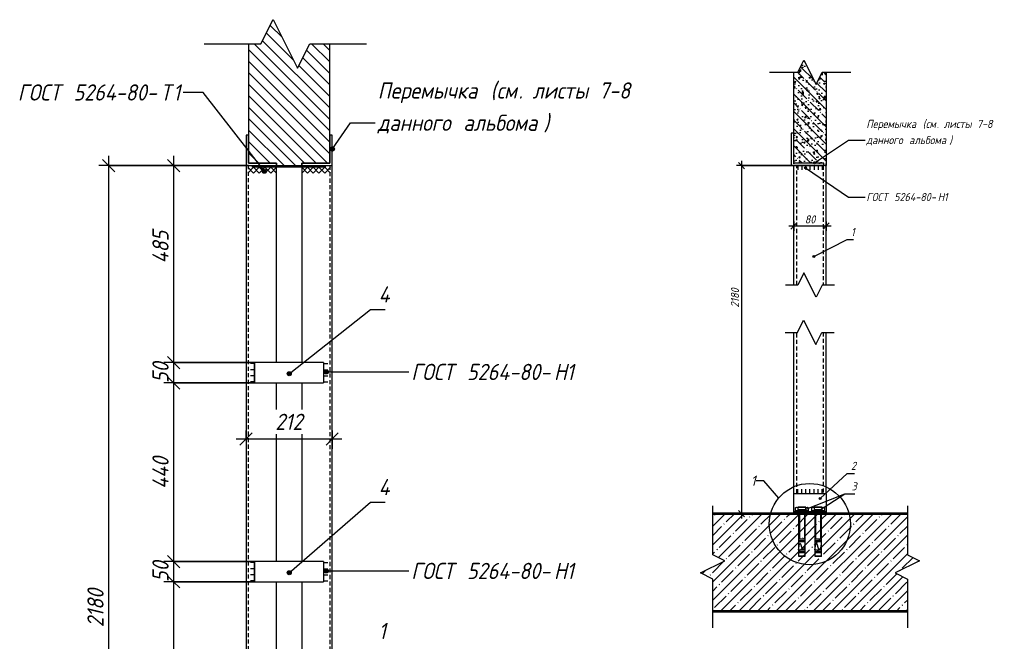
# Model space of a CAD drawing. Header units: millimetres. Extents: x 5003 to 30475, y -140 to 6930.
# Drawn here: x 28078 to 30475, y 5126 to 6660 of the extents above; entities that cross this region are included whole.
import ezdxf

# ---------------------------------------------------------------- set-up
doc = ezdxf.new("R2010")
doc.units = ezdxf.units.MM
doc.linetypes.add('200_ШТРИХ_ш1п0_6_', pattern=[16, 10, -6])
for name, color, linetype, lineweight in [('A-ANNO-DIMS', 7, 'Continuous', 9), ('A-ANNO-DIMS-10', 7, 'Continuous', 9), ('A-ANNO-DIMS-20', 7, 'Continuous', 9), ('A-DETL-1', 7, 'Continuous', 20), ('A-DETL-2', 7, 'Continuous', 5), ('A-DETL-4', 7, '200_ШТРИХ_ш1п0_6_', 5), ('A-DETL-5', 7, 'Continuous', 18), ('A-DETL-GENF-1', 7, 'Continuous', 5), ('A-FLOR-FNSH', 7, 'Continuous', 40), ('A-FLOR-PATT-1', 7, 'Continuous', 5), ('A-GENM', 7, 'Continuous', 9), ('A-GENM-IDEN', 7, 'Continuous', 9), ('G-ANNO-TEXT', 7, 'Continuous', 9), ('S-BEAM', 7, 'Continuous', 9), ('S-BEAM-1', 7, 'Continuous', 18), ('S-BEAM-2', 7, 'Continuous', 20)]:
    doc.layers.add(name, color=color, linetype=linetype, lineweight=lineweight)
doc.styles.add('ISOCPEUR_I', font='isocpeui.ttf', dxfattribs={"width": 0.9, "height": 20})
doc.styles.add('ISOCPEUR_I_3', font='isocpeui.ttf', dxfattribs={"width": 0.9, "height": 40})
doc.styles.add('ISOCPEUR_I_5', font='isocpeui.ttf', dxfattribs={"height": 25})
doc.dimstyles.new('ISO-2_0_0_9К_СРЕДНИЙ_1', dxfattribs={"dimscale": 304.8, "dimtxt": 19.919624, "dimasz": 0.049213, "dimexe": 0.03937, "dimexo": 0, "dimgap": 0, "dimtad": 1, "dimdec": 0, "dimzin": 0, "dimdsep": 46, "dimtxsty": 'ISOCPEUR_I', "dimblk1": 'OBLIQUE', "dimblk2": 'OBLIQUE', "dimsah": 1, "dimcen": 0.09, "dimdle": 0.03937, "dimazin": 0, "dimtfac": 1, "dimtdec": 4, "dimtix": 1, "dimtmove": 0, "dimatfit": 3, "dimfxl": 1, "dimtvp": 1, "dimtolj": 1, "dimtzin": 0, "dimarcsym": 2})
doc.dimstyles.new('ISO-2_0_0_9К_СРЕДНИЙ_2', dxfattribs={"dimscale": 304.8, "dimtxt": 39.839247, "dimasz": 0.098425, "dimexe": 0.07874, "dimexo": 0, "dimgap": 0, "dimtad": 1, "dimdec": 0, "dimzin": 0, "dimdsep": 46, "dimtxsty": 'ISOCPEUR_I_3', "dimblk1": 'OBLIQUE', "dimblk2": 'OBLIQUE', "dimsah": 1, "dimcen": 0.09, "dimdle": 0.07874, "dimazin": 0, "dimtfac": 1, "dimtdec": 4, "dimtix": 1, "dimtmove": 0, "dimatfit": 3, "dimfxl": 1, "dimtvp": 1, "dimtolj": 1, "dimtzin": 0, "dimarcsym": 2})
doc.dimstyles.new('ISO-2_0_0_9К_СРЕДНИЙ_3', dxfattribs={"dimscale": 304.8, "dimtxt": 39.839247, "dimasz": 0.098425, "dimexe": 0.07874, "dimexo": 0, "dimgap": 0, "dimtad": 1, "dimdec": 0, "dimzin": 0, "dimdsep": 46, "dimtxsty": 'ISOCPEUR_I_3', "dimblk1": 'OBLIQUE', "dimblk2": 'OBLIQUE', "dimsah": 1, "dimcen": 0.09, "dimdle": 0.07874, "dimazin": 0, "dimtfac": 1, "dimtdec": 4, "dimtix": 1, "dimtmove": 2, "dimatfit": 3, "dimfxl": 1, "dimtvp": 1, "dimtolj": 1, "dimtzin": 0, "dimarcsym": 2})
doc.dimstyles.new('ISO-2_0_0_9К_СРЕДНИЙ_ФОН', dxfattribs={"dimscale": 304.8, "dimtxt": 39.839247, "dimasz": 0.098425, "dimexe": 0.07874, "dimexo": 0, "dimgap": 0.032808, "dimtad": 1, "dimdec": 0, "dimdsep": 46, "dimtxsty": 'ISOCPEUR_I_3', "dimblk1": 'OBLIQUE', "dimblk2": 'OBLIQUE', "dimsah": 1, "dimcen": 0.09, "dimdle": 0.07874, "dimazin": 0, "dimtfac": 1, "dimtdec": 4, "dimtix": 1, "dimtmove": 0, "dimatfit": 3, "dimfxl": 1, "dimtvp": 1, "dimtfill": 1, "dimtolj": 1, "dimtzin": 0, "dimarcsym": 2})

# ---------------------------------------------------------------- blocks, each defined once
blk = doc.blocks.new('Стойка_Влож_Полоса боковая - Полоса-27101091-АР1_1_СМ-6_3 эт_')
at = {"layer": 'A-GENM'}
for p, q in [((-10585, 5765), (-10585, 5815)), ((-10415, 5815), (-10585, 5815)), ((-10415, 5815), (-10415, 5765)), ((-10585, 5765), (-10415, 5765))]:
    blk.add_line(p, q, dxfattribs=at)
blk = doc.blocks.new('Стойка_Влож_Уголок - Уголок-27979150-АР1_1_СМ-6_3 эт_')
at = {"layer": 'A-GENM'}
for p, q in [((-10469, 6296), (-10469, 5815)), ((-10394, 4195), (-10394, 6300)), ((-10469, 5765), (-10469, 5325)), ((-10469, 5275), (-10469, 4835)), ((-10469, 4785), (-10469, 4345)), ((-10469, 4295), (-10469, 4195))]:
    blk.add_line(p, q, dxfattribs=at)
blk = doc.blocks.new('Стойка_Влож_Уголок - Уголок-27979151-АР1_1_СМ-6_3 эт_')
at = {"layer": 'A-GENM'}
for p, q in [((-10606, 6300), (-10606, 4195)), ((-10531, 5815), (-10531, 6296)), ((-10531, 5325), (-10531, 5765)), ((-10531, 4835), (-10531, 5275)), ((-10531, 4345), (-10531, 4785)), ((-10531, 4195), (-10531, 4295))]:
    blk.add_line(p, q, dxfattribs=at)
blk = doc.blocks.new('ПР_Пластина - ПР_Пластина-25628647-АР1_1_СМ-6_3 эт_')
at = {"layer": 'S-BEAM'}
for p, q in [((-10590, 6296), (-10590, 6300)), ((-10410, 6296), (-10590, 6296)), ((-10531, 6300), (-10469, 6300)), ((-10410, 6296), (-10410, 6300))]:
    blk.add_line(p, q, dxfattribs=at)
blk = doc.blocks.new('ПР_Уголок - ПР_Уголок-28955913-АР1_1_СМ-6_3 эт_')
at = {"layer": 'S-BEAM-1'}
for p, q in [((-10600, 6375), (-10606, 6375)), ((-10606, 6375), (-10606, 6300)), ((-10600, 6306), (-10600, 6375)), ((-10531, 6306), (-10600, 6306)), ((-10531, 6300), (-10531, 6306)), ((-10606, 6300), (-10531, 6300))]:
    blk.add_line(p, q, dxfattribs=at)
blk = doc.blocks.new('ПР_Уголок - ПР_Уголок-28955914-АР1_1_СМ-6_3 эт_')
at = {"layer": 'S-BEAM-1'}
for p, q in [((-10394, 6375), (-10400, 6375)), ((-10400, 6375), (-10400, 6306)), ((-10394, 6300), (-10394, 6375)), ((-10400, 6306), (-10469, 6306)), ((-10469, 6306), (-10469, 6300)), ((-10469, 6300), (-10394, 6300))]:
    blk.add_line(p, q, dxfattribs=at)
blk = doc.blocks.new('DET_L_Линия разрыва1 - М20-27083816-АР1_1_СМ-6_3 эт_')
at = {"layer": 'A-DETL-GENF-1'}
for p, q in [((-10569.3, 6600), (-10539.3, 6660)), ((-10539.3, 6660), (-10479.3, 6540)), ((-10709.3, 6600), (-10569.3, 6600)), ((-10479.3, 6540), (-10449.3, 6600)), ((-10449.3, 6600), (-10309.3, 6600))]:
    blk.add_line(p, q, dxfattribs=at)
blk = doc.blocks.new('Стойка_Влож_Швеллер - Швеллер-28644897-АР1_1_СМ-8_3 эт_')
at = {"layer": 'A-GENM'}
for p, q in [((73960, 6006.1), (73960, 6300)), ((74040, 6006.1), (74040, 6300))]:
    blk.add_line(p, q, dxfattribs=at)
blk = doc.blocks.new('ПР_Уголок - ПР_Уголок-28956544-АР1_1_СМ-8_3 эт_')
at = {"layer": 'S-BEAM-2'}
for p, q in [((73960, 6380), (73954, 6380)), ((73954, 6380), (73954, 6300)), ((73954, 6300), (74034, 6300))]:
    blk.add_line(p, q, dxfattribs=at)
blk = doc.blocks.new('DET_L_Линия разрыва1 - М10-27045875-АР1_1_СМ-8_3 эт_')
at = {"layer": 'A-DETL-GENF-1'}
for p, q in [((73985, 6036.1), (73970, 6006.1)), ((74015, 5976.1), (73985, 6036.1)), ((73970, 6006.1), (73940, 6006.1)), ((74030, 6006.1), (74015, 5976.1)), ((74060, 6006.1), (74030, 6006.1))]:
    blk.add_line(p, q, dxfattribs=at)
blk = doc.blocks.new('DET_L_Линия разрыва1 - М10-29866684-АР1_1_СМ-8_3 эт_')
at = {"layer": 'A-DETL-GENF-1'}
for p, q in [((73970.3, 6530), (73985.3, 6560)), ((73985.3, 6560), (74015.3, 6500)), ((73900.3, 6530), (73970.3, 6530)), ((74015.3, 6500), (74030.3, 6530)), ((74030.3, 6530), (74100.3, 6530))]:
    blk.add_line(p, q, dxfattribs=at)
blk = doc.blocks.new('Стойка_Влож_Швеллер - Швеллер-V1-АР1_1_СМ-8_3 эт_')
at = {"layer": 'A-GENM'}
for p, q in [((73960, 5493), (73960, 5889.3)), ((74040, 5493), (74040, 5889.3))]:
    blk.add_line(p, q, dxfattribs=at)
blk = doc.blocks.new('Стойка_Влож_Уголок_Опорный - Уголок-30007354-АР1_1_СМ-8_3 эт_')
at = {"layer": 'A-GENM'}
for p, q in [((73960, 5448), (73960, 5493)), ((73960, 5493), (74040, 5493)), ((74040, 5493), (74040, 5448)), ((73960, 5443), (73960, 5448)), ((73960, 5448), (74040, 5448)), ((74040, 5448), (74040, 5443))]:
    blk.add_line(p, q, dxfattribs=at)
blk = doc.blocks.new('Стойка_Влож_Анкерный болт - Анкерный болт-25548674-АР1_1_СМ-8_3 эт_')
at = {"layer": 'A-GENM'}
for p, q in [((73970, 5453), (73970, 5448)), ((73970, 5453), (73980, 5453)), ((73980, 5453), (73990, 5453)), ((73990, 5448), (73990, 5453))]:
    blk.add_line(p, q, dxfattribs=at)
blk = doc.blocks.new('DET_L_Линия разрыва1 - М10-27045885-АР1_1_СМ-8_3 эт_')
at = {"layer": 'A-DETL-GENF-1'}
for p, q in [((73969.3, 5889.3), (73984.3, 5919.3)), ((73984.3, 5919.3), (74014.3, 5859.3)), ((73939.3, 5889.3), (73969.3, 5889.3)), ((74014.3, 5859.3), (74029.3, 5889.3)), ((74029.3, 5889.3), (74059.3, 5889.3))]:
    blk.add_line(p, q, dxfattribs=at)
blk = doc.blocks.new('DET_L_Линия разрыва1 - М10-27046020-АР1_1_СМ-8_3 эт_')
at = {"layer": 'A-DETL-GENF-1'}
for p, q in [((73760.5, 5342), (73760.5, 5462)), ((73730.5, 5297), (73790.5, 5327)), ((73790.5, 5327), (73760.5, 5342)), ((73760.5, 5282), (73730.5, 5297)), ((73760.5, 5162), (73760.5, 5282))]:
    blk.add_line(p, q, dxfattribs=at)
blk = doc.blocks.new('DET_L_Линия разрыва1 - М10-V2-АР1_1_СМ-8_3 эт_')
at = {"layer": 'A-DETL-GENF-1'}
for p, q in [((74240, 5462), (74240, 5342)), ((74270, 5327), (74210, 5297)), ((74240, 5342), (74270, 5327)), ((74210, 5297), (74240, 5282)), ((74240, 5282), (74240, 5162))]:
    blk.add_line(p, q, dxfattribs=at)
blk = doc.blocks.new('DIMBLOCK49-АР1_1_СМ-6_3 эт_')
at = {"layer": 'A-ANNO-DIMS-20', "lineweight": 20}
for p, q in [((28457.1, 6300), (28442.1, 6315)), ((28457.1, 6300), (28472.1, 6285)), ((28457.1, 5815), (28442.1, 5830)), ((28457.1, 5815), (28472.1, 5800))]:
    blk.add_line(p, q, dxfattribs=at)
at = {"layer": 'A-ANNO-DIMS-20'}
for p, q in [((28457.1, 6324), (28457.1, 5815)), ((28641.1, 6300), (28433.1, 6300)), ((28457.1, 6300), (28641.1, 6300)), ((28656.3, 5815), (28433.1, 5815)), ((28457.1, 5815), (28656.3, 5815))]:
    blk.add_line(p, q, dxfattribs=at)
at = {"layer": 'A-ANNO-DIMS-20', "color": 0, "insert": (28404.8, 6059.1), "char_height": 40, "width": 94.695, "attachment_point": 1, "rotation": 90, "line_spacing_factor": 1.149209, "style": 'ISOCPEUR_I_3'}
blk.add_mtext('485', dxfattribs=at)
blk = doc.blocks.new('_Oblique')
at = {"color": 0, "linetype": 'ByBlock', "lineweight": -2}
blk.add_line((-0.5, -0.5), (0.5, 0.5), dxfattribs=at)
blk = doc.blocks.new('DIMBLOCK50-АР1_1_СМ-6_3 эт_')
at = {"layer": 'A-ANNO-DIMS-20', "lineweight": 20}
for p, q in [((28457.1, 5815), (28442.1, 5830)), ((28457.1, 5815), (28472.1, 5800)), ((28457.1, 5765), (28442.1, 5780)), ((28457.1, 5765), (28472.1, 5750))]:
    blk.add_line(p, q, dxfattribs=at)
at = {"layer": 'A-ANNO-DIMS-20'}
for p, q in [((28656.3, 5815), (28433.1, 5815)), ((28457.1, 5815), (28457.1, 5765)), ((28457.1, 5815), (28656.3, 5815)), ((28656.3, 5765), (28433.1, 5765)), ((28457.1, 5765), (28656.3, 5765))]:
    blk.add_line(p, q, dxfattribs=at)
at = {"layer": 'A-ANNO-DIMS-20', "color": 0, "insert": (28404.8, 5764.7), "char_height": 40, "width": 60.678, "attachment_point": 1, "rotation": 90, "line_spacing_factor": 1.149209, "style": 'ISOCPEUR_I_3'}
blk.add_mtext('50', dxfattribs=at)
blk = doc.blocks.new('DIMBLOCK51-АР1_1_СМ-6_3 эт_')
at = {"layer": 'A-ANNO-DIMS-20', "lineweight": 20}
for p, q in [((28457.1, 5765), (28442.1, 5780)), ((28457.1, 5765), (28472.1, 5750)), ((28457.1, 5325), (28442.1, 5340)), ((28457.1, 5325), (28472.1, 5310))]:
    blk.add_line(p, q, dxfattribs=at)
at = {"layer": 'A-ANNO-DIMS-20'}
for p, q in [((28656.3, 5765), (28433.1, 5765)), ((28457.1, 5765), (28457.1, 5325)), ((28457.1, 5765), (28656.3, 5765)), ((28656.3, 5325), (28433.1, 5325)), ((28457.1, 5325), (28656.3, 5325))]:
    blk.add_line(p, q, dxfattribs=at)
at = {"layer": 'A-ANNO-DIMS-20', "color": 0, "insert": (28404.8, 5504), "char_height": 40, "width": 98.372, "attachment_point": 1, "rotation": 90, "line_spacing_factor": 1.149209, "style": 'ISOCPEUR_I_3'}
blk.add_mtext('440', dxfattribs=at)
blk = doc.blocks.new('DIMBLOCK52-АР1_1_СМ-6_3 эт_')
at = {"layer": 'A-ANNO-DIMS-20'}
for p, q in [((28656.3, 5325), (28433.1, 5325)), ((28457.1, 5325), (28457.1, 5275)), ((28457.1, 5325), (28656.3, 5325)), ((28656.3, 5275), (28433.1, 5275)), ((28457.1, 5275), (28656.3, 5275))]:
    blk.add_line(p, q, dxfattribs=at)
at = {"layer": 'A-ANNO-DIMS-20', "lineweight": 20}
for p, q in [((28457.1, 5325), (28442.1, 5340)), ((28457.1, 5325), (28472.1, 5310)), ((28457.1, 5275), (28442.1, 5290)), ((28457.1, 5275), (28472.1, 5260))]:
    blk.add_line(p, q, dxfattribs=at)
at = {"layer": 'A-ANNO-DIMS-20', "color": 0, "insert": (28404.8, 5274.7), "char_height": 40, "width": 60.678, "attachment_point": 1, "rotation": 90, "line_spacing_factor": 1.149209, "style": 'ISOCPEUR_I_3'}
blk.add_mtext('50', dxfattribs=at)
blk = doc.blocks.new('DIMBLOCK53-АР1_1_СМ-6_3 эт_')
at = {"layer": 'A-ANNO-DIMS-20'}
for p, q in [((28656.3, 5275), (28433.1, 5275)), ((28457.1, 5275), (28457.1, 4835)), ((28457.1, 5275), (28656.3, 5275)), ((28656.3, 4835), (28433.1, 4835)), ((28457.1, 4835), (28656.3, 4835))]:
    blk.add_line(p, q, dxfattribs=at)
at = {"layer": 'A-ANNO-DIMS-20', "lineweight": 20}
for p, q in [((28457.1, 5275), (28442.1, 5290)), ((28457.1, 5275), (28472.1, 5260)), ((28457.1, 4835), (28442.1, 4850)), ((28457.1, 4835), (28472.1, 4820))]:
    blk.add_line(p, q, dxfattribs=at)
at = {"layer": 'A-ANNO-DIMS-20', "color": 0, "insert": (28404.8, 5014), "char_height": 40, "width": 98.372, "attachment_point": 1, "rotation": 90, "line_spacing_factor": 1.149209, "style": 'ISOCPEUR_I_3'}
blk.add_mtext('440', dxfattribs=at)
blk = doc.blocks.new('DIMBLOCK58-АР1_1_СМ-6_3 эт_')
at = {"layer": 'A-ANNO-DIMS-20', "lineweight": 20}
for p, q in [((28297.1, 6300), (28282.1, 6315)), ((28297.1, 6300), (28312.1, 6285)), ((28297.1, 4120), (28282.1, 4135)), ((28297.1, 4120), (28312.1, 4105))]:
    blk.add_line(p, q, dxfattribs=at)
at = {"layer": 'A-ANNO-DIMS-20'}
for p, q in [((28297.1, 6324), (28297.1, 4096)), ((28554.3, 6300), (28273.1, 6300)), ((28297.1, 6300), (28554.3, 6300)), ((28318.3, 4120), (28273.1, 4120)), ((28297.1, 4120), (28318.3, 4120))]:
    blk.add_line(p, q, dxfattribs=at)
at = {"layer": 'A-ANNO-DIMS-20', "color": 0, "insert": (28244.8, 5163.3), "char_height": 40, "width": 112.163, "attachment_point": 1, "rotation": 90, "line_spacing_factor": 1.149209, "style": 'ISOCPEUR_I_3'}
blk.add_mtext('2180', dxfattribs=at)
blk = doc.blocks.new('DIMBLOCK59-АР1_1_СМ-6_3 эт_')
at = {"layer": 'A-ANNO-DIMS-20'}
for p, q in [((28635.3, 5648.1), (28635.3, 5602.9)), ((28635.3, 5626.9), (28635.3, 5648.1)), ((28847.3, 5648.1), (28847.3, 5602.9)), ((28847.3, 5626.9), (28847.3, 5648.1)), ((28611.3, 5626.9), (28871.3, 5626.9))]:
    blk.add_line(p, q, dxfattribs=at)
at = {"layer": 'A-ANNO-DIMS-20', "lineweight": 20}
for p, q in [((28635.3, 5626.9), (28650.3, 5641.9)), ((28847.3, 5626.9), (28862.3, 5641.9)), ((28635.3, 5626.9), (28620.3, 5611.9)), ((28847.3, 5626.9), (28832.3, 5611.9))]:
    blk.add_line(p, q, dxfattribs=at)
at = {"layer": 'A-ANNO-DIMS-20', "color": 0, "insert": (28707.2, 5689.1), "char_height": 40, "width": 81.824, "attachment_point": 1, "line_spacing_factor": 1.149209, "style": 'ISOCPEUR_I_3', "bg_fill": 3, "box_fill_scale": 1.25, "bg_fill_color": 256, "bg_fill_true_color": 13158600, "bg_fill_transparency": 0}
blk.add_mtext('212', dxfattribs=at)
blk = doc.blocks.new('DIMBLOCK60-АР1_1_СМ-8_3 эт_')
at = {"layer": 'A-ANNO-DIMS-10', "lineweight": 20}
for p, q in [((29854.8, 6300), (29847.3, 6307.5)), ((29854.8, 6300), (29862.3, 6292.5)), ((29854.8, 5443), (29847.3, 5450.5)), ((29854.8, 5443), (29862.3, 5435.5))]:
    blk.add_line(p, q, dxfattribs=at)
at = {"layer": 'A-ANNO-DIMS-10'}
for p, q in [((29854.8, 6312), (29854.8, 5431)), ((29983.4, 6300), (29842.8, 6300)), ((29854.8, 6300), (29983.4, 6300)), ((29865.4, 5443), (29842.8, 5443)), ((29854.8, 5443), (29865.4, 5443))]:
    blk.add_line(p, q, dxfattribs=at)
at = {"layer": 'A-ANNO-DIMS-10', "color": 0, "insert": (29828.7, 5950.7), "char_height": 20, "width": 56.081, "attachment_point": 1, "rotation": 90, "line_spacing_factor": 1.149209, "style": 'ISOCPEUR_I'}
blk.add_mtext('2180', dxfattribs=at)
blk = doc.blocks.new('DIMBLOCK61-АР1_1_СМ-8_3 эт_')
at = {"layer": 'A-ANNO-DIMS-10'}
for p, q in [((29983.4, 6162.1), (29983.4, 6139.5)), ((29983.4, 6151.5), (29983.4, 6162.1)), ((30063.4, 6162.1), (30063.4, 6139.5)), ((30063.4, 6151.5), (30063.4, 6162.1)), ((29971.4, 6151.5), (30075.4, 6151.5))]:
    blk.add_line(p, q, dxfattribs=at)
at = {"layer": 'A-ANNO-DIMS-10', "lineweight": 20}
for p, q in [((29983.4, 6151.5), (29975.9, 6144)), ((29983.4, 6151.5), (29990.9, 6159)), ((30063.4, 6151.5), (30055.9, 6144)), ((30063.4, 6151.5), (30070.9, 6159))]:
    blk.add_line(p, q, dxfattribs=at)
at = {"layer": 'A-ANNO-DIMS-10', "color": 0, "insert": (30010.8, 6177.6), "char_height": 20, "width": 30.339, "attachment_point": 1, "line_spacing_factor": 1.149209, "style": 'ISOCPEUR_I'}
blk.add_mtext('80', dxfattribs=at)

msp = doc.modelspace()

# ---------------------------------------------------------------- hatches: boundary and pattern name
at = {"layer": 'A-DETL-GENF-1'}
h = msp.add_hatch(dxfattribs=at)
h.set_pattern_fill('FP_6', color=256, style=0, pattern_type=2)
h.set_pattern_definition([(135, (20796.262, 4305), (-14.142136, -14.142136), [])])
h.paths.add_polyline_path([(28772.3, 6300), (28772.3, 6306), (28841.3, 6306), (28841.3, 6600), (28792.1, 6600), (28762.1, 6540), (28702.1, 6660), (28672.1, 6600), (28641.3, 6600), (28641.3, 6306), (28710.3, 6306), (28710.3, 6300)], flags=0)
h = msp.add_hatch(dxfattribs=at)
h.set_pattern_fill('FP_7', color=256, style=0, pattern_type=2)
h.set_pattern_definition([(135, (22289.99, 4305), (-21.2132, -21.2132), [30, -5, 1, -5]), (135, (22289.99, 4326.2), (-21.2132, -21.2132), []), (50, (22289.99, 4305), (35.86281, -3.13711), [3.75, -41.25]), (355, (22289.99, 4305), (-6.9375, 37.60976), [3, -33]), (100.451, (22292.978, 4304.74), (28.92586, 34.47187), [3.187, -35.057]), (46.184, (22289.99, 4315), (53.36178, -8.27608), [5.625, -61.875]), (96.636, (22294.436, 4314.31), (46.7326, 48.7058), [4.781, -52.586]), (351.184, (22289.99, 4315), (46.7329, 48.70606), [4.5, -49.5]), (21, (22294.99, 4312.5), (29.84541, -20.13041), [3.75, -41.25]), (326, (22294.99, 4312.5), (12.1659, 36.2576), [3, -33]), (71.451, (22297.476, 4310.822), (42.01142, 16.12624), [3.187, -35.057]), (37.5, (22289.989, 4305), (0.607993, 16.644693), [0.335, -32.265, 0.335, -33.165, -33.125]), (37.5, (22289.989, 4305), (0.607993, 16.644693), [-66.1, 0.335, -32.79]), (7.5, (22289.989, 4305), (13.153477, 19.720586), [0.335, -18.765, 0.335, -31.515, -12.625]), (7.5, (22289.989, 4305), (13.153477, 19.720586), [-50.95, 0.335, -12.29]), (327.5, (22278.839, 4305), (26.691122, -1.127744), [0.335, -12.165, 0.335, -38.665, -51.75]), (327.5, (22278.839, 4305), (26.691122, -1.127744), [-51.5, 0.335, -51.415]), (317.5, (22273.84, 4305), (29.15931, 5.00525), [0.335, -15.915, 0.335, -25.565, -36.75]), (317.5, (22273.84, 4305), (29.15931, 5.00525), [-42.15, 0.335, -36.415])])
h.paths.add_polyline_path([(30057.4, 6300), (30063.4, 6300), (30063.4, 6530), (30053.7, 6530), (30038.7, 6500), (30008.7, 6560), (29993.7, 6530), (29983.4, 6530), (29983.4, 6306), (30057.4, 6306)], flags=0)
at = {"layer": 'A-FLOR-PATT-1'}
h = msp.add_hatch(dxfattribs=at)
h.set_pattern_fill('FP_8', color=256, style=0, pattern_type=2)
h.set_pattern_definition([(45, (22289.99, 4305), (-22.80985, 22.80985), []), (45, (22312.8, 4305), (-22.80985, 22.80985), [40.323, -8.065, 1.341, -6.723])])
h.paths.add_polyline_path([(29783.9, 5203), (30263.4, 5203), (30263.4, 5282), (30233.4, 5297), (30293.4, 5327), (30263.4, 5342), (30263.4, 5443), (29783.9, 5443), (29783.9, 5342), (29813.9, 5327), (29753.9, 5297), (29783.9, 5282), (29783.9, 5205.3)], flags=0)
at = {"layer": 'A-GENM-IDEN'}
h = msp.add_hatch(color=256, dxfattribs=at)
edge = h.paths.add_edge_path(flags=0)
edge.add_arc((30032.8, 6076.4), 2.5, 0, 360)
h = msp.add_hatch(color=256, dxfattribs=at)
edge = h.paths.add_edge_path(flags=0)
edge.add_arc((28741.8, 5787.6), 5, 0, 360)
h = msp.add_hatch(color=256, dxfattribs=at)
edge = h.paths.add_edge_path(flags=0)
edge.add_arc((30048.6, 5480.1), 2.5, 0, 360)
h = msp.add_hatch(color=256, dxfattribs=at)
edge = h.paths.add_edge_path(flags=0)
edge.add_arc((30003.7, 5450), 2.5, 0, 360)
h = msp.add_hatch(color=256, dxfattribs=at)
edge = h.paths.add_edge_path(flags=0)
edge.add_arc((30044.3, 5450), 2.5, 0, 360)
h = msp.add_hatch(color=256, dxfattribs=at)
edge = h.paths.add_edge_path(flags=0)
edge.add_arc((28741.8, 5297.6), 5, 0, 360)
at = {"layer": 'G-ANNO-TEXT'}
h = msp.add_hatch(color=256, dxfattribs=at)
edge = h.paths.add_edge_path(flags=0)
edge.add_arc((28847.9, 6341.1), 5, 0, 360)
h = msp.add_hatch(color=256, dxfattribs=at)
edge = h.paths.add_edge_path(flags=0)
edge.add_arc((30034.6, 6307.3), 2.5, 0, 360)
h = msp.add_hatch(color=256, dxfattribs=at)
edge = h.paths.add_edge_path(flags=0)
edge.add_arc((28680.6, 6286.2), 5, 0, 360)
h = msp.add_hatch(color=256, dxfattribs=at)
edge = h.paths.add_edge_path(flags=0)
edge.add_arc((30012.2, 6294.9), 2.5, 0, 360)
h = msp.add_hatch(color=256, dxfattribs=at)
edge = h.paths.add_edge_path(flags=0)
edge.add_arc((28832.8, 5792), 5, 0, 360)
h = msp.add_hatch(color=256, dxfattribs=at)
edge = h.paths.add_edge_path(flags=0)
edge.add_arc((28832.8, 5302), 5, 0, 360)

# ---------------------------------------------------------------- linework, layer by layer
at = {"layer": 'A-DETL-1'}
for p, q in [((29983.4, 6306), (29983.4, 6530)), ((30063.4, 6530), (30063.4, 6300)), ((30057.4, 6306), (29983.4, 6306)), ((30057.4, 6300), (30057.4, 6306)), ((30063.4, 6300), (30057.4, 6300))]:
    msp.add_line(p, q, dxfattribs=at)
at = {"layer": 'A-DETL-2'}
for p, q in [((28639.6, 6296), (28653.8, 6281.9)), ((28653.8, 6296), (28639.6, 6281.9)), ((28653.8, 6296), (28667.9, 6281.9)), ((28667.9, 6296), (28653.8, 6281.9)), ((28667.9, 6296), (28682, 6281.9)), ((28682, 6296), (28667.9, 6281.9)), ((28682, 6296), (28696.2, 6281.9)), ((28696.2, 6296), (28682, 6281.9)), ((28696.2, 6296), (28710.3, 6281.9)), ((28710.3, 6296), (28696.2, 6281.9)), ((28786.5, 6296), (28772.3, 6281.9)), ((28772.3, 6296), (28786.5, 6281.9)), ((28800.6, 6296), (28786.5, 6281.9)), ((28786.5, 6296), (28800.6, 6281.9)), ((28814.8, 6296), (28800.6, 6281.9)), ((28800.6, 6296), (28814.8, 6281.9)), ((28828.9, 6296), (28814.8, 6281.9)), ((28814.8, 6296), (28828.9, 6281.9)), ((28843, 6296), (28828.9, 6281.9)), ((28828.9, 6296), (28843, 6281.9)), ((30063.4, 6300), (29983.4, 6300)), ((29993.4, 6300), (29993.4, 6290)), ((30003.4, 6300), (30003.4, 6290)), ((30013.4, 6300), (30013.4, 6290)), ((30023.4, 6300), (30023.4, 6290)), ((30033.4, 6300), (30033.4, 6290)), ((30043.4, 6300), (30043.4, 6290)), ((30053.4, 6300), (30053.4, 6290)), ((28656.3, 5812.5), (28646.3, 5812.5)), ((28656.3, 5815), (28656.3, 5765)), ((28826.3, 5815), (28826.3, 5765)), ((28826.3, 5812.5), (28836.3, 5812.5)), ((28656.3, 5797.5), (28646.3, 5797.5)), ((28656.3, 5782.5), (28646.3, 5782.5)), ((28826.3, 5797.5), (28836.3, 5797.5)), ((28826.3, 5782.5), (28836.3, 5782.5)), ((28656.3, 5767.5), (28646.3, 5767.5)), ((28826.3, 5767.5), (28836.3, 5767.5)), ((29983.4, 5493), (30063.4, 5493)), ((29993.4, 5493), (29993.4, 5503)), ((30003.4, 5493), (30003.4, 5503)), ((30013.4, 5493), (30013.4, 5503)), ((30023.4, 5493), (30023.4, 5503)), ((30033.4, 5493), (30033.4, 5503)), ((30043.4, 5493), (30043.4, 5503)), ((30053.4, 5493), (30053.4, 5503)), ((29988, 5458.4), (29993.5, 5459.2)), ((29988, 5450.2), (29988, 5458.4)), ((29993.5, 5449.4), (29988, 5450.2)), ((30016.1, 5449.4), (29990.8, 5449.4)), ((29990.8, 5449.4), (29990.8, 5448)), ((30016.1, 5448), (29990.8, 5448)), ((30013.3, 5459.2), (29993.5, 5459.2)), ((29993.5, 5459.2), (29993.5, 5449.4)), ((30013.3, 5449.4), (29993.5, 5449.4)), ((29995.2, 5448), (29995.2, 5338)), ((29997.3, 5448), (29997.3, 5380.9)), ((29997.9, 5448), (29999.9, 5448)), ((30009.6, 5448), (30009.6, 5380.9)), ((30011.7, 5338), (30011.7, 5448)), ((30013.3, 5459.2), (30018.8, 5458.4)), ((30013.3, 5449.4), (30013.3, 5459.2)), ((30018.8, 5450.2), (30013.3, 5449.4)), ((30016.1, 5448), (30016.1, 5449.4)), ((30018.8, 5458.4), (30018.8, 5450.2)), ((30028, 5458.4), (30033.5, 5459.2)), ((30028, 5450.2), (30028, 5458.4)), ((30033.5, 5449.4), (30028, 5450.2)), ((30056.1, 5449.4), (30030.8, 5449.4)), ((30030.8, 5449.4), (30030.8, 5448)), ((30056.1, 5448), (30030.8, 5448)), ((30053.3, 5459.2), (30033.5, 5459.2)), ((30033.5, 5459.2), (30033.5, 5449.4)), ((30053.3, 5449.4), (30033.5, 5449.4)), ((30035.2, 5448), (30035.2, 5338)), ((30037.3, 5448), (30037.3, 5380.9)), ((30037.9, 5448), (30039.9, 5448)), ((30049.6, 5448), (30049.6, 5380.9)), ((30051.7, 5338), (30051.7, 5448)), ((30053.3, 5459.2), (30058.8, 5458.4)), ((30053.3, 5449.4), (30053.3, 5459.2)), ((30058.8, 5450.2), (30053.3, 5449.4)), ((30056.1, 5448), (30056.1, 5449.4)), ((30058.8, 5458.4), (30058.8, 5450.2)), ((29995.2, 5380.9), (30011.7, 5380.9)), ((29995.2, 5376.8), (30011.7, 5376.8)), ((29995.2, 5374.7), (30011.7, 5374.7)), ((29997.2, 5376.8), (29997.2, 5374.7)), ((29997.3, 5376.8), (29997.3, 5374.7)), ((30035.2, 5380.9), (30051.7, 5380.9)), ((30035.2, 5376.8), (30051.7, 5376.8)), ((30035.2, 5374.7), (30051.7, 5374.7)), ((30037.2, 5376.8), (30037.2, 5374.7)), ((30037.3, 5376.8), (30037.3, 5374.7)), ((29995.2, 5353.8), (30011.7, 5353.8)), ((29995.2, 5349.6), (30011.7, 5349.6)), ((29996.1, 5347.6), (30010.7, 5347.6)), ((30035.2, 5353.8), (30051.7, 5353.8)), ((30035.2, 5349.6), (30051.7, 5349.6)), ((30036.1, 5347.6), (30050.7, 5347.6)), ((28656.3, 5322.5), (28646.3, 5322.5)), ((28656.3, 5325), (28656.3, 5275)), ((28826.3, 5325), (28826.3, 5275)), ((28826.3, 5322.5), (28836.3, 5322.5)), ((30011.7, 5338), (29995.2, 5338)), ((29995.2, 5338), (30011.7, 5338)), ((30051.7, 5338), (30035.2, 5338)), ((30035.2, 5338), (30051.7, 5338)), ((28656.3, 5307.5), (28646.3, 5307.5)), ((28826.3, 5307.5), (28836.3, 5307.5)), ((28656.3, 5292.5), (28646.3, 5292.5)), ((28656.3, 5277.5), (28646.3, 5277.5)), ((28826.3, 5292.5), (28836.3, 5292.5)), ((28826.3, 5277.5), (28836.3, 5277.5))]:
    msp.add_line(p, q, dxfattribs=at)
msp.add_circle((30023, 5417.4), 100, dxfattribs=at)
for centre, radius, start, end in [((29991.1, 5453.9), 4.23, 56.0803, 137.7236), ((29991.1, 5454.7), 4.23, 222.2764, 303.9197), ((30003.4, 5415.5), 42.8, 76.6145, 103.3855), ((30003.4, 5493.2), 42.8, 256.6145, 283.3855), ((30015.7, 5453.9), 4.23, 42.2764, 123.9197), ((30015.7, 5454.7), 4.23, 236.0803, 317.7236), ((30031.1, 5453.9), 4.23, 56.0803, 137.7236), ((30031.1, 5454.7), 4.23, 222.2764, 303.9197), ((30043.4, 5415.5), 42.8, 76.6145, 103.3855), ((30043.4, 5493.2), 42.8, 256.6145, 283.3855), ((30055.7, 5453.9), 4.23, 42.2764, 123.9197), ((30055.7, 5454.7), 4.23, 236.0803, 317.7236), ((29996.3, 5348.9), 1.38, 210.8995, 261.2766), ((30010.5, 5348.9), 1.38, 278.7234, 329.1005), ((30036.3, 5348.9), 1.38, 210.8995, 261.2766), ((30050.5, 5348.9), 1.38, 278.7234, 329.1005)]:
    msp.add_arc(centre, radius, start, end, dxfattribs=at)
for points in [[(29995.2, 5353.8), (29996.3, 5358.5), (29998.8, 5384), (30002.6, 5346.5), (30011.7, 5358.5), (30011.7, 5369.5)], [(30035.2, 5353.8), (30036.3, 5358.5), (30038.8, 5384), (30042.6, 5346.5), (30051.7, 5358.5), (30051.7, 5369.5)]]:
    msp.add_open_spline(points, degree=3, knots=[3.947128, 3.947128, 3.947128, 3.947128, 10.095996, 20.129437, 28.583816, 28.583816, 28.583816, 28.583816], dxfattribs=at)
at = {"layer": 'A-DETL-4'}
for p, q in [((28641.3, 4195), (28641.3, 6300)), ((28841.3, 6300), (28841.3, 4195)), ((29990.8, 6006.1), (29990.8, 6300)), ((30056, 6300), (30056, 6006.1)), ((29990.8, 5493), (29990.8, 5889.3)), ((30056, 5889.3), (30056, 5493))]:
    msp.add_line(p, q, dxfattribs=at)
at = {"layer": 'A-DETL-5'}
for p, q in [((28641.3, 6600), (28641.3, 6306)), ((28841.3, 6306), (28841.3, 6600)), ((28641.3, 6306), (28710.3, 6306)), ((28710.3, 6306), (28710.3, 6300)), ((28772.3, 6306), (28841.3, 6306)), ((28772.3, 6300), (28772.3, 6306)), ((28710.3, 6300), (28772.3, 6300))]:
    msp.add_line(p, q, dxfattribs=at)
at = {"layer": 'A-FLOR-FNSH'}
for p, q in [((30263.4, 5443), (29783.9, 5443)), ((29783.9, 5203), (30263.4, 5203))]:
    msp.add_line(p, q, dxfattribs=at)
at = {"layer": 'A-GENM-IDEN'}
for p, q in [((30032.8, 6076.4), (30114.8, 6118)), ((30114.8, 6118), (30130.9, 6118)), ((28741.8, 5787.6), (28941.9, 5945.7)), ((28941.9, 5945.7), (28977.8, 5945.7)), ((30048.6, 5480.1), (30114.8, 5542.2)), ((30114.8, 5542.2), (30132.7, 5542.2)), ((30003.7, 5450), (30109.3, 5491.9)), ((30044.3, 5450), (30109.3, 5491.9)), ((30109.3, 5491.9), (30133.6, 5491.9)), ((30109.3, 5491.9), (30133.6, 5491.9)), ((28741.8, 5297.6), (28941.9, 5471.3)), ((28941.9, 5471.3), (28977.8, 5471.3))]:
    msp.add_line(p, q, dxfattribs=at)
for centre, radius in [((30032.8, 6076.4), 2.5), ((28741.8, 5787.6), 5), ((30048.6, 5480.1), 2.5), ((30003.7, 5450), 2.5), ((30044.3, 5450), 2.5), ((28741.8, 5297.6), 5)]:
    msp.add_circle(centre, radius, dxfattribs=at)
at = {"layer": 'G-ANNO-TEXT'}
for p, q in [((28495.1, 6480.3), (28480.7, 6480.3)), ((28530.1, 6480.3), (28495.1, 6480.3)), ((28680.6, 6286.2), (28530.1, 6480.3)), ((28847.9, 6341.1), (28892.2, 6405.7)), ((28892.2, 6405.7), (28953.5, 6405.7)), ((30034.6, 6307.3), (30118.5, 6363.1)), ((30118.5, 6363.1), (30159.2, 6363.1)), ((30012.2, 6294.9), (30118.5, 6222.8)), ((30118.5, 6222.8), (30159.2, 6222.8)), ((28832.8, 5792), (29036, 5792)), ((29910.1, 5524.2), (29890.6, 5524.2)), ((29946.4, 5481), (29910.1, 5524.2)), ((28832.8, 5302), (29036, 5302))]:
    msp.add_line(p, q, dxfattribs=at)
for centre, radius in [((28847.9, 6341.1), 5), ((30034.6, 6307.3), 2.5), ((28680.6, 6286.2), 5), ((30012.2, 6294.9), 2.5), ((28832.8, 5792), 5), ((28832.8, 5302), 5)]:
    msp.add_circle(centre, radius, dxfattribs=at)

# ---------------------------------------------------------------- block references
at = {"layer": 'A-DETL-GENF-1'}
for name, p in [('DET_L_Линия разрыва1 - М20-27083816-АР1_1_СМ-6_3 эт_', (39241.3, 0)), ('DET_L_Линия разрыва1 - М10-29866684-АР1_1_СМ-8_3 эт_', (-43976.6, 0)), ('DET_L_Линия разрыва1 - М10-27045875-АР1_1_СМ-8_3 эт_', (-43976.6, 0)), ('DET_L_Линия разрыва1 - М10-27045885-АР1_1_СМ-8_3 эт_', (-43976.6, 0)), ('DET_L_Линия разрыва1 - М10-27046020-АР1_1_СМ-8_3 эт_', (-43976.6, 0)), ('DET_L_Линия разрыва1 - М10-V2-АР1_1_СМ-8_3 эт_', (-43976.6, 0))]:
    msp.add_blockref(name, p, dxfattribs=at)
at = {"layer": 'A-GENM'}
for name, p in [('Стойка_Влож_Уголок - Уголок-27979151-АР1_1_СМ-6_3 эт_', (39241.3, 0)), ('Стойка_Влож_Уголок - Уголок-27979150-АР1_1_СМ-6_3 эт_', (39241.3, 0)), ('Стойка_Влож_Швеллер - Швеллер-28644897-АР1_1_СМ-8_3 эт_', (-43976.6, 0)), ('Стойка_Влож_Швеллер - Швеллер-V1-АР1_1_СМ-8_3 эт_', (-43976.6, 0)), ('Стойка_Влож_Полоса боковая - Полоса-27101091-АР1_1_СМ-6_3 эт_', (39241.3, 0)), ('Стойка_Влож_Уголок_Опорный - Уголок-30007354-АР1_1_СМ-8_3 эт_', (-43976.6, 0)), ('Стойка_Влож_Анкерный болт - Анкерный болт-25548674-АР1_1_СМ-8_3 эт_', (-43976.6, 0)), ('Стойка_Влож_Анкерный болт - Анкерный болт-25548674-АР1_1_СМ-8_3 эт_', (-43936.6, 0)), ('Стойка_Влож_Полоса боковая - Полоса-27101091-АР1_1_СМ-6_3 эт_', (39241.3, -490))]:
    msp.add_blockref(name, p, dxfattribs=at)
at = {"layer": 'S-BEAM'}
for name, p in [('ПР_Уголок - ПР_Уголок-28956544-АР1_1_СМ-8_3 эт_', (-43976.6, 0)), ('ПР_Уголок - ПР_Уголок-28955913-АР1_1_СМ-6_3 эт_', (39241.3, 0)), ('ПР_Уголок - ПР_Уголок-28955914-АР1_1_СМ-6_3 эт_', (39241.3, 0)), ('ПР_Пластина - ПР_Пластина-25628647-АР1_1_СМ-6_3 эт_', (39241.3, 0))]:
    msp.add_blockref(name, p, dxfattribs=at)

# ---------------------------------------------------------------- texts
at = {"layer": 'A-GENM-IDEN', "attachment_point": 1}
for s, insert, char_height, width, style in [('\\fISOCPEUR|b0|i1|c204|p34|;\\W.9;1', (30124.6, 6146.6), 20, 11.544, 'ISOCPEUR_I'), ('\\fISOCPEUR|b0|i1|c204|p34|;\\W.9;4', (28961.7, 6002.9), 40, 37.519, 'ISOCPEUR_I_3'), ('\\fISOCPEUR|b0|i1|c204|p34|;\\W.9;2', (30124.6, 5570.8), 20, 15.873, 'ISOCPEUR_I'), ('\\fISOCPEUR|b0|i1|c204|p34|;\\W.9;4', (28961.7, 5528.5), 40, 37.519, 'ISOCPEUR_I_3'), ('\\fISOCPEUR|b0|i1|c204|p34|;\\W.9;3', (30125.9, 5520.5), 20, 15.873, 'ISOCPEUR_I'), ('\\fISOCPEUR|b0|i1|c204|p34|;\\W.9;3', (30125.9, 5520.5), 20, 15.873, 'ISOCPEUR_I'), ('\\fISOCPEUR|b0|i1|c204|p34|;\\W.9;1', (28961.7, 5174.2), 40, 23.089, 'ISOCPEUR_I_3'), ('\\fISOCPEUR|b0|i1|c204|p34|;\\W.9;1', (28961.7, 5174.2), 40, 23.089, 'ISOCPEUR_I_3')]:
    msp.add_mtext(s, dxfattribs=dict(at, insert=insert, char_height=char_height, width=width, style=style))
at = {"layer": 'G-ANNO-TEXT', "attachment_point": 1}
for s, insert, char_height, width, style in [('ГОСТ', (28073.5, 6500.3), 40, 138.532, 'ISOCPEUR_I_3'), (' 5264-80-', (28187.8, 6500.3), 40, 287.164, 'ISOCPEUR_I_3'), ('\\fISOCPEUR|b0|i1|c204|p34|;\\W.9;Т', (28424.7, 6500.3), 40, 37.519, 'ISOCPEUR_I_3'), ('\\fISOCPEUR|b0|i1|c204|p34|;\\W.9;1', (28455.6, 6500.3), 40, 23.089, 'ISOCPEUR_I_3'), ('Перемычка', (28959.5, 6505.1), 40, 308.81, 'ISOCPEUR_I_3'), (' (', (29214.3, 6505.1), 40, 46.177, 'ISOCPEUR_I_3'), (' 7-8 ', (29481, 6505.1), 40, 132.759, 'ISOCPEUR_I_3'), ('см', (29252.4, 6505.1), 40, 64.937, 'ISOCPEUR_I_3'), ('листы', (29340.5, 6505.1), 40, 170.278, 'ISOCPEUR_I_3'), ('. ', (29306, 6505.1), 40, 41.848, 'ISOCPEUR_I_3'), ('\\fISOCPEUR|b0|i1|c204|p34|;\\W.9; ', (29147.6, 6425.7), 40, 27.418, 'ISOCPEUR_I_3'), ('альбома', (29170.2, 6425.7), 40, 239.544, 'ISOCPEUR_I_3'), ('\\fISOCPEUR|b0|i1|c204|p34|;\\W.9;)', (29367.9, 6425.7), 40, 18.759, 'ISOCPEUR_I_3'), ('данного', (28959.5, 6425.7), 40, 228, 'ISOCPEUR_I_3'), ('Перемычка', (30162.2, 6412.8), 20, 154.405, 'ISOCPEUR_I'), (' (', (30289.6, 6412.8), 20, 23.089, 'ISOCPEUR_I'), ('см', (30308.6, 6412.8), 20, 32.468, 'ISOCPEUR_I'), ('листы', (30352.7, 6412.8), 20, 85.139, 'ISOCPEUR_I'), (' 7-8 ', (30422.9, 6412.8), 20, 66.38, 'ISOCPEUR_I'), ('. ', (30335.4, 6412.8), 20, 20.924, 'ISOCPEUR_I'), ('данного', (30162.2, 6373.1), 20, 114, 'ISOCPEUR_I'), ('\\fISOCPEUR|b0|i1|c204|p34|;\\W.9; ', (30256.2, 6373.1), 20, 13.709, 'ISOCPEUR_I'), ('альбома', (30267.5, 6373.1), 20, 119.772, 'ISOCPEUR_I'), ('\\fISOCPEUR|b0|i1|c204|p34|;\\W.9;)', (30366.4, 6373.1), 20, 9.38, 'ISOCPEUR_I'), ('ГОСТ', (30162.2, 6232.8), 20, 69.266, 'ISOCPEUR_I'), (' 5264-80-', (30219.3, 6232.8), 20, 143.582, 'ISOCPEUR_I'), ('\\fISOCPEUR|b0|i1|c204|p34|;\\W.9;Н', (30337.8, 6232.8), 20, 18.759, 'ISOCPEUR_I'), ('\\fISOCPEUR|b0|i1|c204|p34|;\\W.9;1', (30353.3, 6232.8), 20, 11.544, 'ISOCPEUR_I'), ('ГОСТ', (29042, 5812), 40, 138.532, 'ISOCPEUR_I_3'), (' 5264-80-', (29156.3, 5812), 40, 287.164, 'ISOCPEUR_I_3'), ('\\fISOCPEUR|b0|i1|c204|p34|;\\W.9;Н', (29393.2, 5812), 40, 37.519, 'ISOCPEUR_I_3'), ('\\fISOCPEUR|b0|i1|c204|p34|;\\W.9;1', (29424.2, 5812), 40, 23.089, 'ISOCPEUR_I_3'), ('\\fISOCPEUR|b0|i1|c204|p34|;1', (29877.4, 5536.7), 25, 16.034, 'ISOCPEUR_I_5'), ('ГОСТ', (29042, 5322), 40, 138.532, 'ISOCPEUR_I_3'), (' 5264-80-', (29156.3, 5322), 40, 287.164, 'ISOCPEUR_I_3'), ('\\fISOCPEUR|b0|i1|c204|p34|;\\W.9;Н', (29393.2, 5322), 40, 37.519, 'ISOCPEUR_I_3'), ('\\fISOCPEUR|b0|i1|c204|p34|;\\W.9;1', (29424.2, 5322), 40, 23.089, 'ISOCPEUR_I_3')]:
    msp.add_mtext(s, dxfattribs=dict(at, insert=insert, char_height=char_height, width=width, style=style))

# ---------------------------------------------------------------- dimensions: what is measured, and where the dimension line sits
at = {"layer": 'A-ANNO-DIMS'}
for base, p1, p2, dimstyle, override, picture, middle in [((28297.1, 4120), (28554.3, 6300), (28318.3, 4120), 'ISO-2_0_0_9К_СРЕДНИЙ_2', {"dimpost": '<>', "dimfxl": 2192.745529}, 'DIMBLOCK58-АР1_1_СМ-6_3 эт_', (28277.1, 5210)), ((29854.8, 5443), (29983.4, 6300), (29865.4, 5443), 'ISO-2_0_0_9К_СРЕДНИЙ_1', {"dimpost": '<>', "dimfxl": 865.090702}, 'DIMBLOCK60-АР1_1_СМ-8_3 эт_', (29844.7, 5871.5)), ((28457.1, 5765), (28656.3, 5815), (28656.3, 5765), 'ISO-2_0_0_9К_СРЕДНИЙ_2', {"dimpost": '<>', "dimfxl": 50}, 'DIMBLOCK50-АР1_1_СМ-6_3 эт_', (28437.1, 5790)), ((28457.1, 5325), (28656.3, 5765), (28656.3, 5325), 'ISO-2_0_0_9К_СРЕДНИЙ_2', {"dimpost": '<>', "dimfxl": 440}, 'DIMBLOCK51-АР1_1_СМ-6_3 эт_', (28437.1, 5545)), ((28457.1, 5275), (28656.3, 5325), (28656.3, 5275), 'ISO-2_0_0_9К_СРЕДНИЙ_2', {"dimpost": '<>', "dimfxl": 50}, 'DIMBLOCK52-АР1_1_СМ-6_3 эт_', (28437.1, 5300)), ((28457.1, 4835), (28656.3, 5275), (28656.3, 4835), 'ISO-2_0_0_9К_СРЕДНИЙ_2', {"dimpost": '<>', "dimfxl": 440}, 'DIMBLOCK53-АР1_1_СМ-6_3 эт_', (28437.1, 5055))]:
    dim = msp.add_linear_dim(base=base, p1=p1, p2=p2, angle=90, dimstyle=dimstyle, override=override, dxfattribs=at)
    dim.commit()
    dim.dimension.update_dxf_attribs({"geometry": picture, "text_midpoint": middle})
dim = msp.add_linear_dim(base=(28457.1, 5815), p1=(28641.1, 6300), p2=(28656.3, 5815), angle=90, dimstyle='ISO-2_0_0_9К_СРЕДНИЙ_3', override={"dimpost": '<>', "dimfxl": 485.239382}, dxfattribs=at)
dim.commit()
dim.dimension.update_dxf_attribs({"geometry": 'DIMBLOCK49-АР1_1_СМ-6_3 эт_', "text_midpoint": (28431.5, 6106.5), "dimtype": 160, "text_rotation": 90})
dim = msp.add_linear_dim(base=(30063.4, 6151.5), p1=(29983.4, 6162.1), p2=(30063.4, 6162.1), dimstyle='ISO-2_0_0_9К_СРЕДНИЙ_1', override={"dimpost": '<>', "dimfxl": 80}, dxfattribs=at)
dim.commit()
dim.dimension.update_dxf_attribs({"geometry": 'DIMBLOCK61-АР1_1_СМ-8_3 эт_', "text_midpoint": (30023.4, 6161.5)})

# ---------------------------------------------------------------- next in the draw order: dimensions: what is measured, and where the dimension line sits
dim = msp.add_linear_dim(base=(28847.3, 5626.9), p1=(28635.3, 5648.1), p2=(28847.3, 5648.1), dimstyle='ISO-2_0_0_9К_СРЕДНИЙ_ФОН', override={"dimpost": '<>', "dimfxl": 212}, dxfattribs=at)
dim.commit()
dim.dimension.update_dxf_attribs({"geometry": 'DIMBLOCK59-АР1_1_СМ-6_3 эт_', "text_midpoint": (28741.3, 5656.9)})

doc.saveas('drawing.dxf')
